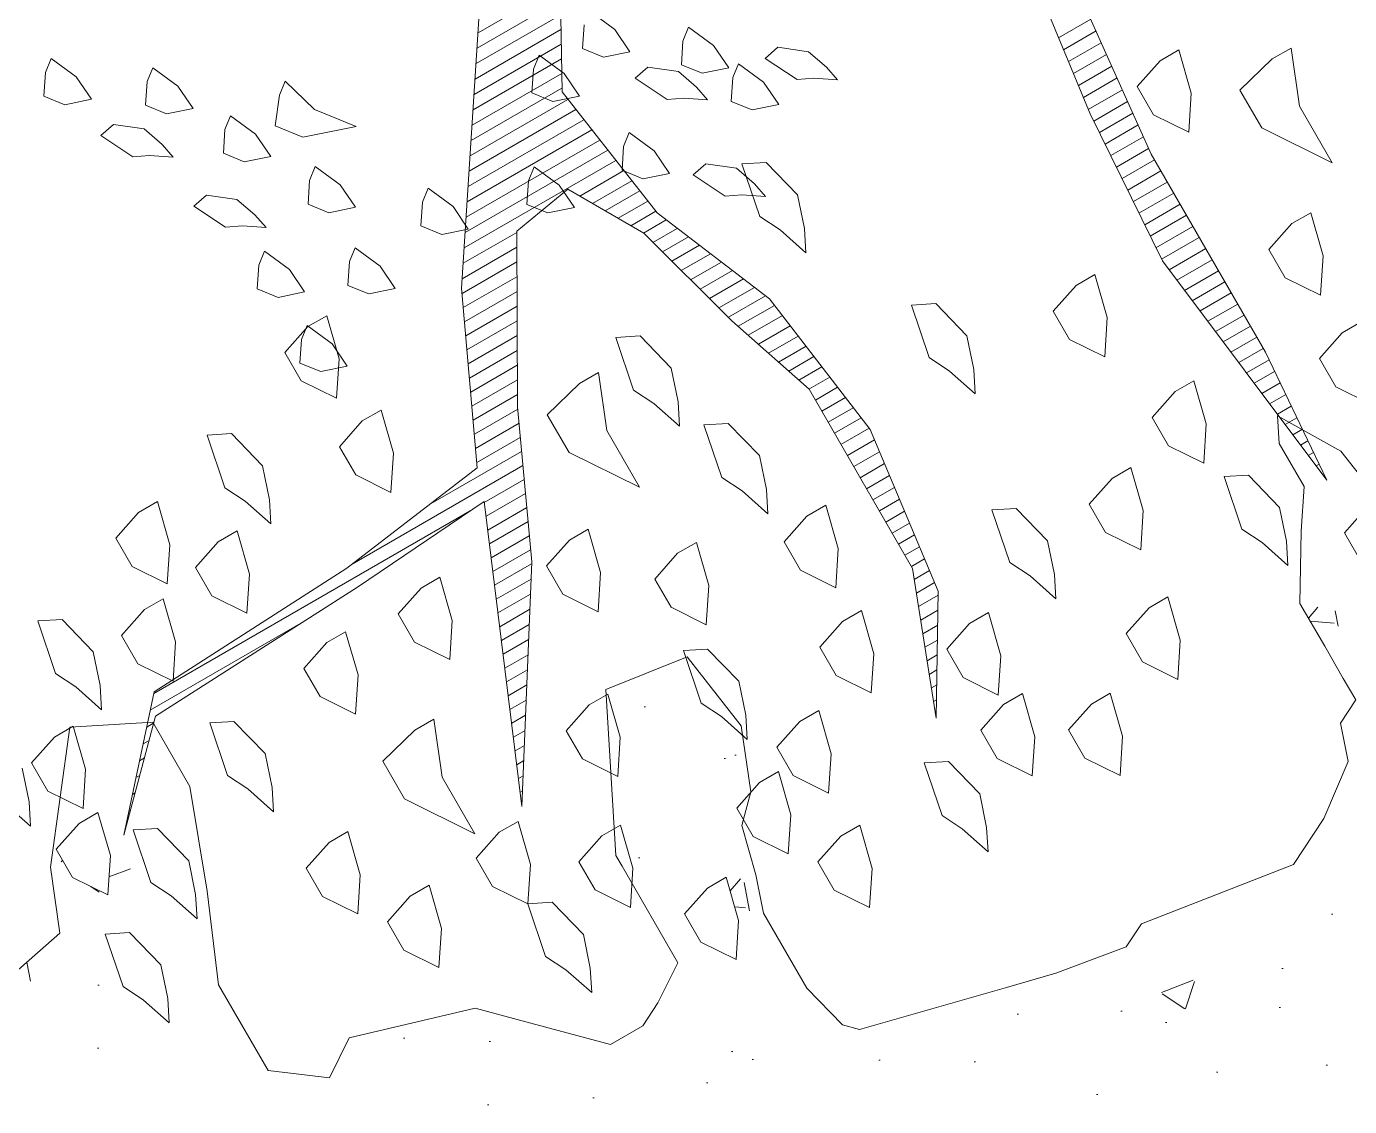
# Model space of a CAD drawing. Header units: metres. Extents: x 12093 to 20303, y 514 to 1412.
# Drawn here: x 19684.485 to 19685.965, y 707.675 to 708.883 of the extents above; entities that cross this region are included whole.
import ezdxf

# ---------------------------------------------------------------- set-up
doc = ezdxf.new("R2010")
doc.units = ezdxf.units.M
for name, color, linetype, lineweight in [('ARBOLES', 52, 'Continuous', 13), ('grass', 64, 'Continuous', 13), ('MANZANAS-ORIGINALES', 147, 'Continuous', 9)]:
    doc.layers.add(name, color=color, linetype=linetype, lineweight=lineweight)
doc.layers.add('desnivel', color=9, linetype='Continuous')

# ---------------------------------------------------------------- blocks, each defined once
blk = doc.blocks.new('ghgfghgh')
at = {"layer": 'ARBOLES', "lineweight": 20}
for p, q in [((20001.78367, 663.41061), (20001.78628, 663.25253)), ((20002.11029, 663.41301), (20002.20167, 663.20867)), ((20002.15869, 663.23705), (20002.09035, 663.40149)), ((20001.71547, 663.11414), (20001.73329, 663.39038)), ((20001.72707, 663.29403), (20001.78504, 663.32749)), ((20001.72637, 663.2832), (20001.78521, 663.31717)), ((20001.72568, 663.27237), (20001.78538, 663.30684)), ((20001.72498, 663.26154), (20001.78555, 663.29651)), ((20002.13644, 663.2906), (20002.15917, 663.30372)), ((20002.13993, 663.28219), (20002.16287, 663.29544)), ((20002.14343, 663.27379), (20002.16658, 663.28715)), ((20001.72428, 663.25071), (20001.78572, 663.28619)), ((20002.14692, 663.26538), (20002.17028, 663.27887)), ((20001.72358, 663.23989), (20001.78589, 663.27586)), ((20002.15041, 663.25697), (20002.17399, 663.27058)), ((20001.72288, 663.22906), (20001.78606, 663.26554)), ((20002.15391, 663.24856), (20002.17769, 663.2623)), ((20001.72219, 663.21823), (20001.78623, 663.25521)), ((20001.78628, 663.25253), (20001.85332, 663.16713)), ((20002.1574, 663.24016), (20002.1814, 663.25401)), ((20001.72149, 663.2074), (20001.79045, 663.24722)), ((20002.16121, 663.23193), (20002.1851, 663.24572)), ((20001.72009, 663.18575), (20001.80171, 663.23287)), ((20001.72079, 663.19657), (20001.79608, 663.24004)), ((20002.20963, 663.13347), (20002.15869, 663.23705)), ((20002.1652, 663.22381), (20002.18881, 663.23744)), ((20001.71939, 663.17492), (20001.80734, 663.2257)), ((20002.1692, 663.21569), (20002.19251, 663.22915)), ((20001.71869, 663.16409), (20001.81297, 663.21852)), ((20002.17319, 663.20757), (20002.19622, 663.22087)), ((20002.17718, 663.19945), (20002.19993, 663.21258)), ((20001.7173, 663.14243), (20001.82424, 663.20418)), ((20001.718, 663.15326), (20001.81861, 663.21135)), ((20002.18118, 663.19133), (20002.20406, 663.20454)), ((20002.20167, 663.20867), (20002.28229, 663.06904)), ((20001.79882, 663.17907), (20001.82987, 663.197)), ((20002.18517, 663.18321), (20002.20857, 663.19672)), ((20001.8078, 663.17383), (20001.8355, 663.18983)), ((20002.18916, 663.17509), (20002.21309, 663.1889)), ((20001.79039, 663.18399), (20001.75434, 663.15431)), ((20001.84386, 663.1528), (20001.79039, 663.18399)), ((20001.81678, 663.1686), (20001.84113, 663.18265)), ((20001.82576, 663.16336), (20001.84676, 663.17548)), ((20002.19315, 663.16697), (20002.2176, 663.18109)), ((20001.83474, 663.15812), (20001.85239, 663.16831)), ((20001.85332, 663.16713), (20001.93263, 663.10653)), ((20002.19715, 663.15885), (20002.22211, 663.17327)), ((20001.84372, 663.15288), (20001.85981, 663.16217)), ((20001.85041, 663.14631), (20001.86758, 663.15623)), ((20002.20114, 663.15073), (20002.22663, 663.16545)), ((20002.20513, 663.14261), (20002.23114, 663.15763)), ((20001.7166, 663.13161), (20001.75434, 663.1534)), ((20001.75434, 663.15431), (20001.75489, 663.03051)), ((20001.90603, 663.09118), (20001.84386, 663.1528)), ((20001.85705, 663.13972), (20001.87536, 663.15029)), ((20002.20913, 663.13449), (20002.23566, 663.14981)), ((20001.7159, 663.12078), (20001.75439, 663.143)), ((20001.8637, 663.13314), (20001.88313, 663.14435)), ((20001.87035, 663.12655), (20001.8909, 663.13841)), ((20002.2144, 663.12711), (20002.24017, 663.14199)), ((20001.71581, 663.1103), (20001.75443, 663.1326)), ((20001.87699, 663.11996), (20001.89867, 663.13248)), ((20002.32555, 662.97876), (20002.20963, 663.13347)), ((20002.21985, 663.11983), (20002.24468, 663.13417)), ((20001.71667, 663.10037), (20001.75448, 663.1222)), ((20001.88364, 663.11337), (20001.90644, 663.12654)), ((20001.89029, 663.10679), (20001.91421, 663.1206)), ((20002.2253, 663.11256), (20002.2492, 663.12636)), ((20001.72651, 662.98753), (20001.71547, 663.11414)), ((20001.71754, 663.09045), (20001.75453, 663.1118)), ((20001.89693, 663.1002), (20001.92199, 663.11466)), ((20002.23075, 663.10528), (20002.25371, 663.11854)), ((20002.2362, 663.098), (20002.25823, 663.11072)), ((20001.7184, 663.08052), (20001.75457, 663.10141)), ((20001.90358, 663.09361), (20001.92976, 663.10872)), ((20001.91052, 663.08719), (20001.93613, 663.10198)), ((20001.93263, 663.10653), (20002.00351, 663.01447)), ((20002.24166, 663.09073), (20002.26274, 663.1029)), ((20001.71927, 663.0706), (20001.75462, 663.09101)), ((20001.96053, 663.04285), (20001.90603, 663.09118)), ((20001.91764, 663.08088), (20001.94169, 663.09476)), ((20002.24711, 663.08345), (20002.26726, 663.09508)), ((20001.92476, 663.07457), (20001.94725, 663.08755)), ((20002.25256, 663.07617), (20002.27177, 663.08726)), ((20001.72013, 663.06067), (20001.75467, 663.08061)), ((20001.93188, 663.06825), (20001.9528, 663.08033)), ((20001.939, 663.06194), (20001.95836, 663.07311)), ((20002.25801, 663.0689), (20002.27628, 663.07944)), ((20001.721, 663.05075), (20001.75471, 663.07021)), ((20001.94612, 663.05562), (20001.96392, 663.0659)), ((20002.26347, 663.06162), (20002.2808, 663.07162)), ((20002.26892, 663.05434), (20002.28491, 663.06357)), ((20002.28229, 663.06904), (20002.32555, 662.97876)), ((20001.72187, 663.04082), (20001.75476, 663.05981)), ((20001.95325, 663.04931), (20001.96947, 663.05868)), ((20002.27437, 663.04706), (20002.28882, 663.05541)), ((20001.72273, 663.0309), (20001.75481, 663.04942)), ((20001.96037, 663.043), (20001.97503, 663.05146)), ((20001.96494, 663.03521), (20001.98059, 663.04425)), ((20002.27982, 663.03979), (20002.29273, 663.04724)), ((20001.7236, 663.02097), (20001.75485, 663.03902)), ((20002.03347, 662.91652), (20001.96053, 663.04285)), ((20001.96945, 663.02739), (20001.98614, 663.03703)), ((20002.28528, 663.03251), (20002.29665, 663.03908)), ((20001.72446, 663.01105), (20001.75505, 663.02871)), ((20001.75489, 663.03051), (20001.7649, 662.92104)), ((20001.97397, 663.01958), (20001.9917, 663.02981)), ((20002.29073, 663.02523), (20002.30056, 663.03091)), ((20001.72533, 663.00112), (20001.75596, 663.01881)), ((20001.97848, 663.01176), (20001.99726, 663.0226)), ((20002.29618, 663.01796), (20002.30447, 663.02274)), ((20001.72619, 662.9912), (20001.75687, 663.00891)), ((20001.983, 663.00394), (20002.00281, 663.01538)), ((20001.98751, 662.99612), (20002.0066, 663.00714)), ((20002.00351, 663.01447), (20002.05163, 662.90041)), ((20002.30163, 663.01068), (20002.30839, 663.01458)), ((20001.69239, 662.96126), (20001.75777, 662.999)), ((20001.99202, 662.9883), (20002.01014, 662.99876)), ((20002.30708, 663.0034), (20002.3123, 663.00641)), ((20002.31254, 662.99613), (20002.31621, 662.99825)), ((20001.63826, 662.91958), (20001.75868, 662.9891)), ((20001.99654, 662.98048), (20002.01368, 662.99038)), ((20002.31799, 662.98885), (20002.32012, 662.99008)), ((20001.63446, 662.91665), (20001.72651, 662.98753)), ((20001.73148, 662.96297), (20001.75958, 662.9792)), ((20002.00105, 662.97266), (20002.01721, 662.98199)), ((20002.32344, 662.98157), (20002.32404, 662.98191)), ((20002.00557, 662.96484), (20002.02075, 662.97361)), ((20001.73138, 662.96374), (20001.64213, 662.90335)), ((20001.75805, 662.74864), (20001.73138, 662.96374)), ((20001.73268, 662.95324), (20001.76049, 662.9693)), ((20002.01008, 662.95703), (20002.02429, 662.96523)), ((20001.49847, 662.82844), (20001.72307, 662.95812)), ((20001.73389, 662.94351), (20001.76139, 662.95939)), ((20002.0146, 662.94921), (20002.02782, 662.95684)), ((20001.73509, 662.93379), (20001.7623, 662.94949)), ((20002.01911, 662.94139), (20002.03136, 662.94846)), ((20001.7363, 662.92406), (20001.7632, 662.93959)), ((20002.02362, 662.93357), (20002.0349, 662.94008)), ((20001.73751, 662.91433), (20001.76411, 662.92969)), ((20002.02814, 662.92575), (20002.03843, 662.9317)), ((20002.03265, 662.91793), (20002.04197, 662.92331)), ((20001.49867, 662.82939), (20001.63446, 662.91665)), ((20001.73871, 662.9046), (20001.76485, 662.91969)), ((20001.7649, 662.92104), (20001.75805, 662.74864)), ((20002.05013, 662.81089), (20002.03347, 662.91652)), ((20002.0347, 662.90869), (20002.04551, 662.91493)), ((20001.73992, 662.89487), (20001.76442, 662.90902)), ((20002.03621, 662.89914), (20002.04904, 662.90655)), ((20001.64213, 662.90335), (20001.4997, 662.81225)), ((20001.74113, 662.88514), (20001.764, 662.89835)), ((20002.03772, 662.88958), (20002.05159, 662.89759)), ((20002.05163, 662.90041), (20002.05013, 662.81089)), ((20001.74233, 662.87542), (20001.76358, 662.88768)), ((20002.03922, 662.88003), (20002.05141, 662.88706)), ((20001.49594, 662.81656), (20001.60381, 662.87884)), ((20001.74354, 662.86569), (20001.76315, 662.87701)), ((20002.04073, 662.87047), (20002.05123, 662.87654)), ((20001.74474, 662.85596), (20001.76273, 662.86634)), ((20002.04224, 662.86092), (20002.05106, 662.86601)), ((20001.74595, 662.84623), (20001.7623, 662.85567)), ((20002.04374, 662.85136), (20002.05088, 662.85548)), ((20001.74716, 662.8365), (20001.76188, 662.845)), ((20002.04525, 662.84181), (20002.0507, 662.84495)), ((20001.74836, 662.82677), (20001.76146, 662.83433)), ((20002.04676, 662.83225), (20002.05052, 662.83443)), ((20001.47721, 662.72835), (20001.49867, 662.82939)), ((20001.74957, 662.81704), (20001.76103, 662.82366)), ((20002.04827, 662.8227), (20002.05035, 662.8239)), ((20001.4997, 662.81225), (20001.47721, 662.72835)), ((20001.75078, 662.80732), (20001.76061, 662.81299)), ((20001.75198, 662.79759), (20001.76018, 662.80232)), ((20001.4909, 662.7928), (20001.49514, 662.79525)), ((20001.75319, 662.78786), (20001.75976, 662.79165)), ((20001.48838, 662.78092), (20001.49184, 662.78292)), ((20001.7544, 662.77813), (20001.75934, 662.78098)), ((20001.48585, 662.76904), (20001.48853, 662.77058)), ((20001.7556, 662.7684), (20001.75891, 662.77031)), ((20001.75681, 662.75867), (20001.75849, 662.75964)), ((20001.75801, 662.74895), (20001.75807, 662.74898))]:
    blk.add_line(p, q, dxfattribs=at)
at = {"layer": 'desnivel', "lineweight": 20}
for p, q in [((20001.82048, 662.58092), (20001.79661, 662.58732)), ((20001.63627, 662.58552), (20001.62231, 662.55729)), ((20001.62231, 662.55729), (20001.57894, 662.56251))]:
    blk.add_line(p, q, dxfattribs=at)
at = {"layer": 'grass'}
for p, q in [((20001.82345, 663.29657), (20001.80585, 663.30948)), ((20001.80184, 663.29968), (20001.80073, 663.28297)), ((20001.83415, 663.28075), (20001.82345, 663.29657)), ((20001.87557, 663.29814), (20001.87157, 663.28834)), ((20001.89317, 663.28522), (20001.87557, 663.29814)), ((20001.87157, 663.28834), (20001.87046, 663.27163)), ((20001.77022, 663.27829), (20001.76621, 663.26848)), ((20001.78782, 663.26537), (20001.77022, 663.27829)), ((20001.80073, 663.28297), (20001.81544, 663.27696)), ((20001.81544, 663.27696), (20001.83415, 663.28075)), ((20001.90387, 663.26941), (20001.89317, 663.28522)), ((20001.92949, 663.2761), (20001.93839, 663.2839)), ((20001.93839, 663.2839), (20001.96, 663.28079)), ((20001.96, 663.28079), (20001.9727, 663.26987)), ((20002.22134, 663.28209), (20002.20805, 663.27441)), ((20002.23005, 663.25165), (20002.22134, 663.28209)), ((20002.30038, 663.28339), (20002.28708, 663.27571)), ((20002.30628, 663.24247), (20002.30038, 663.28339)), ((20001.42606, 663.27597), (20001.42205, 663.26617)), ((20001.44366, 663.26305), (20001.42606, 663.27597)), ((20001.49779, 663.26953), (20001.49378, 663.25973)), ((20001.51539, 663.25661), (20001.49779, 663.26953)), ((20001.76621, 663.26848), (20001.7651, 663.25178)), ((20001.83794, 663.26204), (20001.84685, 663.26984)), ((20001.84685, 663.26984), (20001.86845, 663.26673)), ((20001.87046, 663.27163), (20001.88516, 663.26562)), ((20001.88516, 663.26562), (20001.90387, 663.26941)), ((20001.91078, 663.27231), (20001.90677, 663.26251)), ((20001.92838, 663.25939), (20001.91078, 663.27231)), ((20001.95199, 663.26118), (20001.92949, 663.2761)), ((20001.9727, 663.26987), (20001.9805, 663.26097)), ((20002.20805, 663.27441), (20002.19194, 663.25624)), ((20002.28708, 663.27571), (20002.26432, 663.25371)), ((20001.42205, 663.26617), (20001.42094, 663.24946)), ((20001.45436, 663.24724), (20001.44366, 663.26305)), ((20001.49378, 663.25973), (20001.49267, 663.24302)), ((20001.59112, 663.25997), (20001.58712, 663.25017)), ((20001.61162, 663.24015), (20001.59112, 663.25997)), ((20001.79851, 663.24956), (20001.78782, 663.26537)), ((20001.86044, 663.24712), (20001.83794, 663.26204)), ((20001.86845, 663.26673), (20001.88115, 663.25582)), ((20001.90677, 663.26251), (20001.90566, 663.2458)), ((20001.93907, 663.24358), (20001.92838, 663.25939)), ((20001.96379, 663.26208), (20001.95199, 663.26118)), ((20001.9805, 663.26097), (20001.96379, 663.26208)), ((20001.52609, 663.2408), (20001.51539, 663.25661)), ((20001.58712, 663.25017), (20001.58401, 663.22856)), ((20001.7651, 663.25178), (20001.7798, 663.24577)), ((20001.7798, 663.24577), (20001.79851, 663.24956)), ((20001.88115, 663.25582), (20001.88895, 663.24691)), ((20002.19194, 663.25624), (20002.20346, 663.2363)), ((20002.22827, 663.22403), (20002.23005, 663.25165)), ((20002.26432, 663.25371), (20002.27968, 663.22711)), ((20001.42094, 663.24946), (20001.43565, 663.24345)), ((20001.43565, 663.24345), (20001.45436, 663.24724)), ((20001.49267, 663.24302), (20001.50737, 663.23701)), ((20001.50737, 663.23701), (20001.52609, 663.2408)), ((20001.87225, 663.24802), (20001.86044, 663.24712)), ((20001.88895, 663.24691), (20001.87225, 663.24802)), ((20001.90566, 663.2458), (20001.92036, 663.23979)), ((20001.92036, 663.23979), (20001.93907, 663.24358)), ((20002.32931, 663.20257), (20002.30628, 663.24247)), ((20001.55259, 663.23568), (20001.54859, 663.22588)), ((20001.5702, 663.22277), (20001.55259, 663.23568)), ((20001.64103, 663.22813), (20001.61162, 663.24015)), ((20002.20346, 663.2363), (20002.22827, 663.22403)), ((20001.46105, 663.22163), (20001.46995, 663.22942)), ((20001.48355, 663.20671), (20001.46105, 663.22163)), ((20001.46995, 663.22942), (20001.49156, 663.22631)), ((20001.49156, 663.22631), (20001.50426, 663.2154)), ((20001.54859, 663.22588), (20001.54748, 663.20917)), ((20001.58089, 663.20696), (20001.5702, 663.22277)), ((20001.58401, 663.22856), (20001.60361, 663.22055)), ((20001.60361, 663.22055), (20001.64103, 663.22813)), ((20001.83372, 663.22373), (20001.82971, 663.21393)), ((20001.85132, 663.21081), (20001.83372, 663.22373)), ((20002.27968, 663.22711), (20002.32931, 663.20257)), ((20001.50426, 663.2154), (20001.51206, 663.20649)), ((20001.82971, 663.21393), (20001.8286, 663.19722)), ((20001.49535, 663.2076), (20001.48355, 663.20671)), ((20001.51206, 663.20649), (20001.49535, 663.2076)), ((20001.54748, 663.20917), (20001.56218, 663.20316)), ((20001.56218, 663.20316), (20001.58089, 663.20696)), ((20001.86201, 663.195), (20001.85132, 663.21081)), ((20001.6123, 663.19984), (20001.6083, 663.19003)), ((20001.6299, 663.18692), (20001.6123, 663.19984)), ((20001.76667, 663.19965), (20001.76267, 663.18985)), ((20001.78427, 663.18674), (20001.76667, 663.19965)), ((20001.8286, 663.19722), (20001.8433, 663.19121)), ((20001.8433, 663.19121), (20001.86201, 663.195)), ((20001.87872, 663.19389), (20001.88763, 663.20169)), ((20001.90122, 663.17897), (20001.87872, 663.19389)), ((20001.88763, 663.20169), (20001.90924, 663.19858)), ((20001.90924, 663.19858), (20001.92194, 663.18767)), ((20001.91316, 663.20167), (20001.9303, 663.2027)), ((20001.92571, 663.16459), (20001.91316, 663.20167)), ((20001.9303, 663.2027), (20001.9523, 663.17995)), ((20001.6083, 663.19003), (20001.60719, 663.17333)), ((20001.6406, 663.17111), (20001.6299, 663.18692)), ((20001.69183, 663.18449), (20001.68782, 663.17468)), ((20001.70943, 663.17157), (20001.69183, 663.18449)), ((20001.76267, 663.18985), (20001.76156, 663.17314)), ((20001.79497, 663.17093), (20001.78427, 663.18674)), ((20001.92194, 663.18767), (20001.92974, 663.17876)), ((20001.52655, 663.17197), (20001.53546, 663.17977)), ((20001.53546, 663.17977), (20001.55707, 663.17666)), ((20001.55707, 663.17666), (20001.56977, 663.16574)), ((20001.91303, 663.17987), (20001.90122, 663.17897)), ((20001.92974, 663.17876), (20001.91303, 663.17987)), ((20001.9523, 663.17995), (20001.95717, 663.15616)), ((20001.54905, 663.15705), (20001.52655, 663.17197)), ((20001.56977, 663.16574), (20001.57757, 663.15684)), ((20001.60719, 663.17333), (20001.62189, 663.16732)), ((20001.62189, 663.16732), (20001.6406, 663.17111)), ((20001.68782, 663.17468), (20001.68672, 663.15798)), ((20001.72013, 663.15576), (20001.70943, 663.17157)), ((20001.76156, 663.17314), (20001.77626, 663.16713)), ((20001.77626, 663.16713), (20001.79497, 663.17093)), ((20002.31423, 663.16727), (20002.30093, 663.15959)), ((20002.32294, 663.13683), (20002.31423, 663.16727)), ((20001.56086, 663.15794), (20001.54905, 663.15705)), ((20001.57757, 663.15684), (20001.56086, 663.15794)), ((20001.68672, 663.15798), (20001.70142, 663.15197)), ((20001.94003, 663.15513), (20001.92571, 663.16459)), ((20002.30093, 663.15959), (20002.28482, 663.14143)), ((20001.70142, 663.15197), (20001.72013, 663.15576)), ((20001.9582, 663.13902), (20001.94003, 663.15513)), ((20001.95717, 663.15616), (20001.9582, 663.13902)), ((20001.57646, 663.14013), (20001.57245, 663.13033)), ((20001.59406, 663.12721), (20001.57646, 663.14013)), ((20001.64039, 663.1426), (20001.63638, 663.13279)), ((20001.65799, 663.12968), (20001.64039, 663.1426)), ((20002.28482, 663.14143), (20002.29634, 663.12148)), ((20001.57245, 663.13033), (20001.57134, 663.11362)), ((20001.63638, 663.13279), (20001.63527, 663.11609)), ((20001.66868, 663.11387), (20001.65799, 663.12968)), ((20002.32115, 663.10921), (20002.32294, 663.13683)), ((20001.60475, 663.1114), (20001.59406, 663.12721)), ((20002.16206, 663.12374), (20002.14876, 663.11606)), ((20002.17076, 663.0933), (20002.16206, 663.12374)), ((20002.29634, 663.12148), (20002.32115, 663.10921)), ((20001.57134, 663.11362), (20001.58604, 663.10761)), ((20001.58604, 663.10761), (20001.60475, 663.1114)), ((20001.63527, 663.11609), (20001.64997, 663.11008)), ((20001.64997, 663.11008), (20001.66868, 663.11387)), ((20002.14876, 663.11606), (20002.13265, 663.0979)), ((20002.03264, 663.10221), (20002.04978, 663.10324)), ((20002.04519, 663.06513), (20002.03264, 663.10221)), ((20002.04978, 663.10324), (20002.07178, 663.08048)), ((20001.62033, 663.09467), (20001.60703, 663.08699)), ((20001.62904, 663.06423), (20001.62033, 663.09467)), ((20002.13265, 663.0979), (20002.14417, 663.07795)), ((20002.16898, 663.06568), (20002.17076, 663.0933)), ((20001.60703, 663.08699), (20001.59092, 663.06882)), ((20001.60654, 663.08779), (20001.60254, 663.07799)), ((20001.62414, 663.07487), (20001.60654, 663.08779)), ((20002.33651, 663.08261), (20002.3204, 663.06445)), ((20002.34981, 663.09029), (20002.33651, 663.08261)), ((20001.60254, 663.07799), (20001.60143, 663.06128)), ((20001.63484, 663.05906), (20001.62414, 663.07487)), ((20001.82419, 663.07938), (20001.84133, 663.08041)), ((20001.83673, 663.0423), (20001.82419, 663.07938)), ((20001.84133, 663.08041), (20001.86333, 663.05765)), ((20002.07178, 663.08048), (20002.07665, 663.0567)), ((20002.14417, 663.07795), (20002.16898, 663.06568)), ((20001.59092, 663.06882), (20001.60244, 663.04888)), ((20001.62725, 663.03661), (20001.62904, 663.06423)), ((20002.05951, 663.05567), (20002.04519, 663.06513)), ((20002.3204, 663.06445), (20002.33192, 663.0445)), ((20001.60143, 663.06128), (20001.61613, 663.05527)), ((20001.61613, 663.05527), (20001.63484, 663.05906)), ((20001.81192, 663.05457), (20001.79862, 663.04689)), ((20001.81782, 663.01365), (20001.81192, 663.05457)), ((20001.86333, 663.05765), (20001.8682, 663.03387)), ((20002.07768, 663.03956), (20002.05951, 663.05567)), ((20002.07665, 663.0567), (20002.07768, 663.03956)), ((20001.60244, 663.04888), (20001.62725, 663.03661)), ((20001.79862, 663.04689), (20001.77587, 663.02489)), ((20002.23191, 663.04882), (20002.21861, 663.04114)), ((20002.24061, 663.01838), (20002.23191, 663.04882)), ((20002.33192, 663.0445), (20002.35673, 663.03223)), ((20001.85106, 663.03284), (20001.83673, 663.0423)), ((20002.21861, 663.04114), (20002.2025, 663.02297)), ((20001.65872, 663.02818), (20001.64542, 663.0205)), ((20001.66742, 662.99774), (20001.65872, 663.02818)), ((20001.86923, 663.01673), (20001.85106, 663.03284)), ((20001.8682, 663.03387), (20001.86923, 663.01673)), ((20001.64542, 663.0205), (20001.62931, 663.00233)), ((20001.77587, 663.02489), (20001.79122, 662.99829)), ((20001.88636, 663.01776), (20001.9035, 663.01879)), ((20001.89891, 662.98068), (20001.88636, 663.01776)), ((20001.9035, 663.01879), (20001.9255, 662.99603)), ((20002.2025, 663.02297), (20002.21402, 663.00303)), ((20002.23883, 662.99076), (20002.24061, 663.01838)), ((20002.29089, 663.02399), (20002.29206, 663.00449)), ((20002.33542, 662.99927), (20002.29089, 663.02399)), ((20001.53595, 663.01049), (20001.55309, 663.01152)), ((20001.5485, 662.97341), (20001.53595, 663.01049)), ((20001.55309, 663.01152), (20001.57509, 662.98876)), ((20001.84085, 662.97375), (20001.81782, 663.01365)), ((20001.62931, 663.00233), (20001.64083, 662.98239)), ((20001.66564, 662.97012), (20001.66742, 662.99774)), ((20001.79122, 662.99829), (20001.84085, 662.97375)), ((20002.21402, 663.00303), (20002.23883, 662.99076)), ((20002.29206, 663.00449), (20002.30953, 662.97423)), ((20002.37356, 662.95068), (20002.33542, 662.99927)), ((20001.57509, 662.98876), (20001.57996, 662.96497)), ((20001.9255, 662.99603), (20001.93037, 662.97225)), ((20001.64083, 662.98239), (20001.66564, 662.97012)), ((20001.91324, 662.97122), (20001.89891, 662.98068)), ((20002.17413, 662.97999), (20002.15802, 662.96183)), ((20002.18742, 662.98767), (20002.17413, 662.97999)), ((20002.19613, 662.95724), (20002.18742, 662.98767)), ((20002.25316, 662.9813), (20002.2703, 662.98233)), ((20002.26571, 662.94421), (20002.25316, 662.9813)), ((20002.2703, 662.98233), (20002.2923, 662.95957)), ((20001.56282, 662.96395), (20001.5485, 662.97341)), ((20001.9314, 662.95511), (20001.91324, 662.97122)), ((20001.93037, 662.97225), (20001.9314, 662.95511)), ((20002.30953, 662.97423), (20002.3075, 662.9428)), ((20001.50092, 662.96367), (20001.48763, 662.95599)), ((20001.50963, 662.93324), (20001.50092, 662.96367)), ((20001.58099, 662.94784), (20001.56282, 662.96395)), ((20001.57996, 662.96497), (20001.58099, 662.94784)), ((20001.97232, 662.961), (20001.95903, 662.95333)), ((20001.98103, 662.93057), (20001.97232, 662.961)), ((20002.15802, 662.96183), (20002.16953, 662.94188)), ((20001.48763, 662.95599), (20001.47152, 662.93783)), ((20001.95903, 662.95333), (20001.94292, 662.93516)), ((20002.08947, 662.95772), (20002.10661, 662.95874)), ((20002.10202, 662.92063), (20002.08947, 662.95772)), ((20002.10661, 662.95874), (20002.12861, 662.93599)), ((20002.19435, 662.92961), (20002.19613, 662.95724)), ((20002.2923, 662.95957), (20002.29717, 662.93578)), ((20002.3542, 662.95984), (20002.33809, 662.94168)), ((20001.5572, 662.94297), (20001.5439, 662.93529)), ((20001.56591, 662.91253), (20001.5572, 662.94297)), ((20001.80479, 662.94407), (20001.7915, 662.93639)), ((20001.8135, 662.91364), (20001.80479, 662.94407)), ((20002.16953, 662.94188), (20002.19435, 662.92961)), ((20002.28003, 662.93476), (20002.26571, 662.94421)), ((20002.3075, 662.9428), (20002.30665, 662.89188)), ((20002.33809, 662.94168), (20002.34961, 662.92173)), ((20001.47152, 662.93783), (20001.48304, 662.91788)), ((20001.50785, 662.90561), (20001.50963, 662.93324)), ((20001.5439, 662.93529), (20001.5278, 662.91713)), ((20001.7915, 662.93639), (20001.77539, 662.91823)), ((20001.88102, 662.93489), (20001.86772, 662.92721)), ((20001.88973, 662.90445), (20001.88102, 662.93489)), ((20001.94292, 662.93516), (20001.95443, 662.91521)), ((20002.12861, 662.93599), (20002.13348, 662.9122)), ((20002.2982, 662.91865), (20002.28003, 662.93476)), ((20002.29717, 662.93578), (20002.2982, 662.91865)), ((20001.86772, 662.92721), (20001.85161, 662.90904)), ((20001.97925, 662.90294), (20001.98103, 662.93057)), ((20001.48304, 662.91788), (20001.50785, 662.90561)), ((20001.5278, 662.91713), (20001.53931, 662.89718)), ((20001.77539, 662.91823), (20001.78691, 662.89828)), ((20001.81172, 662.88601), (20001.8135, 662.91364)), ((20001.95443, 662.91521), (20001.97925, 662.90294)), ((20002.11634, 662.91117), (20002.10202, 662.92063)), ((20001.56413, 662.88491), (20001.56591, 662.91253)), ((20001.70019, 662.91027), (20001.6869, 662.9026)), ((20001.7089, 662.87984), (20001.70019, 662.91027)), ((20001.85161, 662.90904), (20001.86313, 662.8891)), ((20001.88794, 662.87683), (20001.88973, 662.90445)), ((20002.13451, 662.89506), (20002.11634, 662.91117)), ((20002.13348, 662.9122), (20002.13451, 662.89506)), ((20001.50504, 662.89512), (20001.49174, 662.88745)), ((20001.51375, 662.86469), (20001.50504, 662.89512)), ((20001.53931, 662.89718), (20001.56413, 662.88491)), ((20001.6869, 662.9026), (20001.67079, 662.88443)), ((20001.78691, 662.89828), (20001.81172, 662.88601)), ((20002.21354, 662.89637), (20002.20024, 662.88869)), ((20002.22225, 662.86593), (20002.21354, 662.89637)), ((20001.49174, 662.88745), (20001.47563, 662.86928)), ((20001.86313, 662.8891), (20001.88794, 662.87683)), ((20001.99741, 662.88684), (20001.98412, 662.87916)), ((20002.00612, 662.8564), (20001.99741, 662.88684)), ((20002.20024, 662.88869), (20002.18414, 662.87052)), ((20002.30665, 662.89188), (20002.32412, 662.86162)), ((20001.41655, 662.87949), (20001.43368, 662.88052)), ((20001.42909, 662.84241), (20001.41655, 662.87949)), ((20001.43368, 662.88052), (20001.45569, 662.85776)), ((20001.67079, 662.88443), (20001.6823, 662.86448)), ((20001.70712, 662.85222), (20001.7089, 662.87984)), ((20001.98412, 662.87916), (20001.96801, 662.86099)), ((20002.07364, 662.87765), (20002.05753, 662.85949)), ((20002.08694, 662.88533), (20002.07364, 662.87765)), ((20002.09564, 662.85489), (20002.08694, 662.88533)), ((20001.47563, 662.86928), (20001.48715, 662.84933)), ((20001.6337, 662.87189), (20001.62041, 662.86421)), ((20001.64241, 662.84145), (20001.6337, 662.87189)), ((20002.18414, 662.87052), (20002.19565, 662.85058)), ((20001.45569, 662.85776), (20001.46055, 662.83398)), ((20001.51196, 662.83706), (20001.51375, 662.86469)), ((20001.62041, 662.86421), (20001.6043, 662.84604)), ((20001.6823, 662.86448), (20001.70712, 662.85222)), ((20001.87184, 662.85866), (20001.88897, 662.85969)), ((20001.88438, 662.82158), (20001.87184, 662.85866)), ((20001.88897, 662.85969), (20001.91098, 662.83693)), ((20001.96801, 662.86099), (20001.97952, 662.84105)), ((20002.05753, 662.85949), (20002.06905, 662.83954)), ((20002.22047, 662.83831), (20002.22225, 662.86593)), ((20002.32412, 662.86162), (20002.33722, 662.83892)), ((20001.48715, 662.84933), (20001.51196, 662.83706)), ((20001.87451, 662.8542), (20001.81719, 662.83119)), ((20001.91265, 662.80561), (20001.87451, 662.8542)), ((20002.00434, 662.82878), (20002.00612, 662.8564)), ((20002.09386, 662.82727), (20002.09564, 662.85489)), ((20002.19565, 662.85058), (20002.22047, 662.83831)), ((20001.44342, 662.83295), (20001.42909, 662.84241)), ((20001.6043, 662.84604), (20001.61581, 662.8261)), ((20001.64063, 662.81383), (20001.64241, 662.84145)), ((20001.97952, 662.84105), (20002.00434, 662.82878)), ((20002.06905, 662.83954), (20002.09386, 662.82727)), ((20001.46158, 662.81684), (20001.44342, 662.83295)), ((20001.46055, 662.83398), (20001.46158, 662.81684)), ((20001.81719, 662.83119), (20001.82304, 662.7337)), ((20001.91098, 662.83693), (20001.91585, 662.81315)), ((20002.33722, 662.83892), (20002.34596, 662.82379)), ((20001.61581, 662.8261), (20001.64063, 662.81383)), ((20001.81864, 662.82795), (20001.80535, 662.82027)), ((20001.82735, 662.79752), (20001.81864, 662.82795)), ((20001.89871, 662.81212), (20001.88438, 662.82158)), ((20002.0977, 662.82062), (20002.08159, 662.80245)), ((20002.111, 662.8283), (20002.0977, 662.82062)), ((20002.1197, 662.79786), (20002.111, 662.8283)), ((20002.1596, 662.8209), (20002.14349, 662.80273)), ((20002.1729, 662.82857), (20002.1596, 662.8209)), ((20002.1816, 662.79814), (20002.1729, 662.82857)), ((20002.34596, 662.82379), (20002.33519, 662.80749)), ((20001.80535, 662.82027), (20001.78924, 662.80211)), ((20001.91687, 662.79601), (20001.89871, 662.81212)), ((20001.91585, 662.81315), (20001.91687, 662.79601)), ((20001.96726, 662.81623), (20001.95396, 662.80855)), ((20001.97596, 662.7858), (20001.96726, 662.81623)), ((20002.04977, 662.81314), (20002.05017, 662.81337)), ((20001.43918, 662.80459), (20001.42554, 662.70593)), ((20001.44164, 662.80532), (20001.42834, 662.79765)), ((20001.49767, 662.8081), (20001.43918, 662.80459)), ((20001.45034, 662.77489), (20001.44164, 662.80532)), ((20001.49342, 662.80468), (20001.49845, 662.80758)), ((20001.52388, 662.76271), (20001.49767, 662.8081)), ((20001.53781, 662.80766), (20001.55494, 662.80868)), ((20001.55035, 662.77057), (20001.53781, 662.80766)), ((20001.55494, 662.80868), (20001.57695, 662.78593)), ((20001.68258, 662.80259), (20001.65982, 662.78058)), ((20001.69588, 662.81026), (20001.68258, 662.80259)), ((20001.70177, 662.76934), (20001.69588, 662.81026)), ((20001.78924, 662.80211), (20001.80076, 662.78216)), ((20001.91936, 662.75905), (20001.91265, 662.80561)), ((20001.95396, 662.80855), (20001.93785, 662.79039)), ((20002.08159, 662.80245), (20002.09311, 662.78251)), ((20002.14349, 662.80273), (20002.15501, 662.78278)), ((20002.33519, 662.80749), (20002.34073, 662.78043)), ((20001.42834, 662.79765), (20001.41223, 662.77948)), ((20001.82557, 662.76989), (20001.82735, 662.79752)), ((20002.11792, 662.77024), (20002.1197, 662.79786)), ((20002.17982, 662.77051), (20002.1816, 662.79814)), ((20001.57695, 662.78593), (20001.58182, 662.76214)), ((20001.93785, 662.79039), (20001.94937, 662.77044)), ((20001.97418, 662.75817), (20001.97596, 662.7858)), ((20001.40558, 662.77564), (20001.41045, 662.75186)), ((20001.41223, 662.77948), (20001.42375, 662.75953)), ((20001.44856, 662.74726), (20001.45034, 662.77489)), ((20001.65982, 662.78058), (20001.67518, 662.75399)), ((20001.80076, 662.78216), (20001.82557, 662.76989)), ((20002.0417, 662.77942), (20002.05884, 662.78045)), ((20002.05424, 662.74234), (20002.0417, 662.77942)), ((20002.05884, 662.78045), (20002.08084, 662.75769)), ((20002.09311, 662.78251), (20002.11792, 662.77024)), ((20002.15501, 662.78278), (20002.17982, 662.77051)), ((20002.34073, 662.78043), (20002.32358, 662.74026)), ((20001.56468, 662.76111), (20001.55035, 662.77057)), ((20001.72481, 662.72945), (20001.70177, 662.76934)), ((20001.92558, 662.76557), (20001.90947, 662.74741)), ((20001.93888, 662.77325), (20001.92558, 662.76557)), ((20001.94758, 662.74282), (20001.93888, 662.77325)), ((20001.94937, 662.77044), (20001.97418, 662.75817)), ((20001.42375, 662.75953), (20001.44856, 662.74726)), ((20001.48333, 662.75716), (20001.48523, 662.75825)), ((20001.53612, 662.68909), (20001.52388, 662.76271)), ((20001.58285, 662.745), (20001.56468, 662.76111)), ((20001.58182, 662.76214), (20001.58285, 662.745)), ((20001.91297, 662.73519), (20001.91936, 662.75905)), ((20002.08084, 662.75769), (20002.08571, 662.73391)), ((20001.41148, 662.73472), (20001.39331, 662.75083)), ((20001.41045, 662.75186), (20001.41148, 662.73472)), ((20001.48081, 662.74528), (20001.48192, 662.74592)), ((20001.67518, 662.75399), (20001.72481, 662.72945)), ((20001.90947, 662.74741), (20001.92099, 662.72746)), ((20001.44575, 662.73678), (20001.42964, 662.71861)), ((20001.45905, 662.74445), (20001.44575, 662.73678)), ((20001.46776, 662.71402), (20001.45905, 662.74445)), ((20001.75524, 662.73815), (20001.74194, 662.73047)), ((20001.76395, 662.70772), (20001.75524, 662.73815)), ((20001.9458, 662.71519), (20001.94758, 662.74282)), ((20002.06857, 662.73288), (20002.05424, 662.74234)), ((20002.32358, 662.74026), (20002.30205, 662.70766)), ((20001.47829, 662.73339), (20001.47862, 662.73359)), ((20001.48386, 662.73218), (20001.501, 662.73321)), ((20001.49641, 662.6951), (20001.48386, 662.73218)), ((20001.501, 662.73321), (20001.523, 662.71046)), ((20001.63528, 662.73095), (20001.62199, 662.72328)), ((20001.64399, 662.70052), (20001.63528, 662.73095)), ((20001.74194, 662.73047), (20001.72584, 662.71231)), ((20001.81433, 662.72794), (20001.79822, 662.70977)), ((20001.82763, 662.73562), (20001.81433, 662.72794)), ((20001.82304, 662.7337), (20001.82421, 662.71421)), ((20001.83633, 662.70518), (20001.82763, 662.73562)), ((20001.92287, 662.70056), (20001.91297, 662.73519)), ((20001.92099, 662.72746), (20001.9458, 662.71519)), ((20001.98289, 662.72774), (20001.96678, 662.70957)), ((20001.99618, 662.73541), (20001.98289, 662.72774)), ((20002.00489, 662.70498), (20001.99618, 662.73541)), ((20002.08674, 662.71677), (20002.06857, 662.73288)), ((20002.08571, 662.73391), (20002.08674, 662.71677)), ((20001.42964, 662.71861), (20001.44116, 662.69866)), ((20001.62199, 662.72328), (20001.60588, 662.70511)), ((20001.46597, 662.68639), (20001.46776, 662.71402)), ((20001.523, 662.71046), (20001.52787, 662.68667)), ((20001.72584, 662.71231), (20001.73735, 662.69236)), ((20001.79822, 662.70977), (20001.80974, 662.68983)), ((20001.82421, 662.71421), (20001.82858, 662.70664)), ((20001.96678, 662.70957), (20001.9783, 662.68962)), ((20001.42554, 662.70593), (20001.43224, 662.65937)), ((20001.60588, 662.70511), (20001.6174, 662.68516)), ((20001.64221, 662.67289), (20001.64399, 662.70052)), ((20001.76217, 662.68009), (20001.76395, 662.70772)), ((20001.82858, 662.70664), (20001.86789, 662.63856)), ((20001.83455, 662.67756), (20001.83633, 662.70518)), ((20001.92841, 662.6735), (20001.92287, 662.70056)), ((20002.00311, 662.67735), (20002.00489, 662.70498)), ((20002.30205, 662.70766), (20002.19498, 662.66602)), ((20001.44116, 662.69866), (20001.46597, 662.68639)), ((20001.51074, 662.68564), (20001.49641, 662.6951)), ((20001.69259, 662.69312), (20001.67929, 662.68544)), ((20001.7013, 662.66268), (20001.69259, 662.69312)), ((20001.73735, 662.69236), (20001.76217, 662.68009)), ((20001.80974, 662.68983), (20001.83455, 662.67756)), ((20001.88877, 662.69113), (20001.87266, 662.67297)), ((20001.90207, 662.69881), (20001.88877, 662.69113)), ((20001.91078, 662.66837), (20001.90207, 662.69881)), ((20001.5289, 662.66953), (20001.51074, 662.68564)), ((20001.52787, 662.68667), (20001.5289, 662.66953)), ((20001.544, 662.62303), (20001.53612, 662.68909)), ((20001.6174, 662.68516), (20001.64221, 662.67289)), ((20001.67929, 662.68544), (20001.66319, 662.66727)), ((20001.76217, 662.68009), (20001.7793, 662.68112)), ((20001.7793, 662.68112), (20001.80131, 662.65836)), ((20001.9783, 662.68962), (20002.00311, 662.67735)), ((20001.77471, 662.64301), (20001.76217, 662.68009)), ((20001.87266, 662.67297), (20001.88418, 662.65302)), ((20001.95898, 662.62054), (20001.92841, 662.6735)), ((20001.66319, 662.66727), (20001.6747, 662.64733)), ((20001.69952, 662.63506), (20001.7013, 662.66268)), ((20001.909, 662.64075), (20001.91078, 662.66837)), ((20002.19498, 662.66602), (20002.18421, 662.64972)), ((20001.43224, 662.65937), (20001.39879, 662.62997)), ((20001.46419, 662.65877), (20001.48133, 662.6598)), ((20001.47674, 662.62169), (20001.46419, 662.65877)), ((20001.48133, 662.6598), (20001.50333, 662.63704)), ((20001.80131, 662.65836), (20001.80618, 662.63458)), ((20001.88418, 662.65302), (20001.909, 662.64075)), ((20001.6747, 662.64733), (20001.69952, 662.63506)), ((20002.18421, 662.64972), (20002.13446, 662.63108)), ((20001.50333, 662.63704), (20001.5082, 662.61325)), ((20001.78904, 662.63355), (20001.77471, 662.64301)), ((20001.80618, 662.63458), (20001.8072, 662.61744)), ((20001.86789, 662.63856), (20001.85393, 662.61033)), ((20001.8072, 662.61744), (20001.78904, 662.63355)), ((20002.13446, 662.63108), (20002.09983, 662.62117)), ((20001.49107, 662.61223), (20001.47674, 662.62169)), ((20001.57894, 662.56251), (20001.544, 662.62303)), ((20001.98402, 662.59465), (20001.95898, 662.62054)), ((20002.09983, 662.62117), (20002.0652, 662.61126)), ((20001.50923, 662.59612), (20001.49107, 662.61223)), ((20001.5082, 662.61325), (20001.50923, 662.59612)), ((20001.72502, 662.6065), (20001.63627, 662.58552)), ((20001.76081, 662.59691), (20001.72502, 662.6065)), ((20001.85393, 662.61033), (20001.84317, 662.59403)), ((20002.0652, 662.61126), (20002.03058, 662.60136)), ((20001.79661, 662.58732), (20001.76081, 662.59691)), ((20002.03058, 662.60136), (20001.99595, 662.59145)), ((20001.84317, 662.59403), (20001.82048, 662.58092)), ((20001.99595, 662.59145), (20001.98402, 662.59465))]:
    blk.add_line(p, q, dxfattribs=at)

msp = doc.modelspace()

# ---------------------------------------------------------------- hatches: boundary and pattern name
at = {"layer": 'grass'}
h = msp.add_hatch(dxfattribs=at)
h.set_pattern_fill('AR-CONC', color=256, scale=0.002, style=0)
h.set_pattern_definition([(50, (0, 0), (0.364369338, -0.031878171), [0.0381, -0.4191]), (355, (0, 0), (-0.070485652, 0.382113286), [0.03048, -0.33528]), (100.451, (0.03036, -0.00266), (0.2938850033, 0.3502333756), [0.03238, -0.35618]), (46.1842, (0, 0.1016), (0.542158082, -0.084084656), [0.05715, -0.62865]), (96.6356, (0.0452, 0.0946), (0.474808469, 0.494851112), [0.04857, -0.53427]), (351.184, (0, 0.1016), (0.474809212, 0.494850236), [0.04572, -0.50292]), (21, (0.0508, 0.0762), (0.3032297597, -0.204531037), [0.0381, -0.4191]), (326, (0.0508, 0.0762), (0.123604057, 0.368375932), [0.03048, -0.33528]), (71.4514, (0.07607, 0.05916), (0.4268329815, 0.1638457154), [0.03238, -0.35618]), (37.5, (0, 0), (0.0061772065, 0.16911007775), [0, -0.331216, 0, -0.34036, 0, -0.33655]), (7.5, (0, 0), (0.133639325, 0.2003611496), [0, -0.194056, 0, -0.323596, 0, -0.12827]), (327.5, (-0.11328, 0), (0.2711811903, -0.011457488), [0, -0.127, 0, -0.39624, 0, -0.52578]), (317.5, (-0.16408, 0), (0.2962583628, 0.050852982), [0, -0.1651, 0, -0.263144, 0, -0.37338])])
h.paths.add_polyline_path([(19683.3488, 708.2955), (19683.3539, 708.3144), (19683.4157, 708.3181), (19683.4605, 708.296), (19683.4863, 708.2789), (19683.4842, 708.2936), (19683.4718, 708.3151), (19683.4798, 708.3242), (19683.4696, 708.3949), (19683.4669, 708.3967), (19683.447, 708.4555), (19683.4608, 708.4563), (19683.4544, 708.5004), (19683.4267, 708.5484), (19683.3422, 708.6116), (19683.3401, 708.6317), (19683.3224, 708.6226), (19683.3396, 708.6361), (19683.3279, 708.7473), (19683.309, 708.7801), (19683.2039, 708.7791), (19683.3027, 708.7909), (19683.3002, 708.7953), (19683.2557, 708.8493), (19683.2428, 708.8578), (19683.2411, 708.8629), (19683.1381, 708.9097), (19683.1141, 708.8959), (19683.068, 708.8373), (19682.9627, 708.9365), (19682.8801, 708.9687), (19682.846, 708.917), (19682.8204, 708.9462), (19682.7986, 708.9569), (19682.8218, 707.5882, -0.001535), (19684.6731, 707.3377), (19684.6637, 707.8964), (19684.6471, 707.911), (19684.6244, 707.926), (19684.6045, 707.9849), (19684.6317, 707.9865), (19684.6627, 707.9544), (19684.6612, 708.0451), (19684.6274, 708.1036), (19684.594, 707.9788), (19684.6207, 708.1049), (19684.5378, 708.0999), (19684.5513, 708.0526), (19684.5485, 708.0088), (19684.5228, 708.0215), (19684.512, 707.9432), (19684.5226, 707.8694), (19684.4696, 707.8228), (19684.467, 707.8223), (19684.4679, 707.8075), (19684.4537, 707.8201), (19684.3528, 707.8033), (19684.3685, 707.7484), (19684.236, 707.7839), (19684.1124, 707.7765), (19684.0436, 707.7848), (19683.9868, 707.8), (19683.9231, 707.8272), (19683.8733, 707.8304), (19683.7906, 707.8627), (19683.7251, 707.9208), (19683.6097, 707.9822), (19683.5889, 708.0182), (19683.3669, 708.098), (19683.3941, 708.1617), (19683.3544, 708.2027)])
h.paths.add_polyline_path([(19683.204, 708.4136), (19683.1857, 708.4453), (19683.2113, 708.4741), (19683.2324, 708.4862), (19683.2462, 708.438), (19683.2434, 708.3942)], flags=16)
h.paths.add_polyline_path([(19683.1809, 708.5268), (19683.1415, 708.5463), (19683.1232, 708.5779), (19683.1488, 708.6067), (19683.1699, 708.6189), (19683.1837, 708.5706)], flags=16)
h.paths.add_polyline_path([(19683.2867, 708.4895), (19683.2685, 708.5211), (19683.294, 708.55), (19683.3151, 708.5621), (19683.3289, 708.5139), (19683.3261, 708.47)], flags=16)
h.paths.add_polyline_path([(19683.0944, 708.6034), (19683.0551, 708.6229), (19683.0368, 708.6545), (19683.0623, 708.6833), (19683.0834, 708.6955), (19683.0972, 708.6473)], flags=16)
h.paths.add_polyline_path([(19683.2863, 708.5877), (19683.247, 708.6071), (19683.2287, 708.6388), (19683.2542, 708.6676), (19683.2753, 708.6798), (19683.2891, 708.6315)], flags=16)
h.paths.add_polyline_path([(19683.221, 708.6765), (19683.1922, 708.702), (19683.1694, 708.717), (19683.1495, 708.7759), (19683.1767, 708.7775), (19683.2116, 708.7414), (19683.2193, 708.7037)], flags=16)
h.paths.add_polyline_path([(19683.0968, 708.7454), (19683.068, 708.771), (19683.0453, 708.786), (19683.0254, 708.8448), (19683.0526, 708.8464), (19683.0875, 708.8103), (19683.0952, 708.7726)], flags=16)
h.paths.add_polyline_path([(19683.1812, 708.7941), (19683.1418, 708.8136), (19683.1236, 708.8452), (19683.1491, 708.874), (19683.1702, 708.8862), (19683.184, 708.8379)], flags=16)
h.paths.add_polyline_path([(19684.5185, 707.9633), (19684.5441, 707.9921), (19684.5652, 708.0043), (19684.579, 707.9561), (19684.5761, 707.9122), (19684.5368, 707.9317)], flags=16)
h.paths.add_polyline_path([(19684.5733, 707.8684), (19684.6005, 707.8701), (19684.6354, 707.834), (19684.6431, 707.7962), (19684.6447, 707.7691), (19684.6159, 707.7946), (19684.5932, 707.8096)], flags=16)
h = msp.add_hatch(dxfattribs=at)
h.set_pattern_fill('AR-CONC', color=256, scale=0.002, style=0)
h.set_pattern_definition([(50, (19136.99335, 73.14804), (0.36436934, -0.03187817), [0.0381, -0.4191]), (355, (19136.99335, 73.14804), (-0.07048565, 0.38211329), [0.03048, -0.33528]), (100.451, (19137.0237, 73.1454), (0.293885, 0.35023338), [0.03238, -0.35618]), (46.1842, (19136.99335, 73.24964), (0.54215808, -0.08408466), [0.05715, -0.62865]), (96.6356, (19137.03853, 73.24264), (0.47480847, 0.4948511), [0.04857, -0.53427]), (351.184, (19136.99335, 73.24964), (0.4748092, 0.49485024), [0.04572, -0.50292]), (21, (19137.04415, 73.22424), (0.30322976, -0.20453104), [0.0381, -0.4191]), (326, (19137.04415, 73.22424), (0.12360406, 0.36837593), [0.03048, -0.33528]), (71.4514, (19137.06942, 73.2072), (0.42683298, 0.16384572), [0.03238, -0.35618]), (37.5, (19136.99335, 73.14804), (0.006177207, 0.169110078), [0, -0.331216, 0, -0.34036, 0, -0.33655]), (7.5, (19136.99335, 73.14804), (0.133639325, 0.20036115), [0, -0.194056, 0, -0.323596, 0, -0.12827]), (327.5, (19136.88007, 73.14804), (0.27118119, -0.011457488), [0, -0.127, 0, -0.39624, 0, -0.52578]), (317.5, (19136.82927, 73.14804), (0.29625836, 0.05085298), [0, -0.1651, 0, -0.263144, 0, -0.37338])])
h.paths.add_polyline_path([(19686.6227, 708.0878), (19686.2252, 708.1716), (19686.2122, 708.157), (19686.1912, 708.1787), (19685.9094, 708.2381), (19685.9372, 708.1901), (19685.9579, 708.1541), (19685.9718, 708.1301), (19685.9547, 708.1043), (19685.9635, 708.0614), (19685.9363, 707.9977), (19685.9022, 707.946), (19685.7323, 707.8799), (19685.7153, 707.8541), (19685.6363, 707.8245), (19685.5814, 707.8088), (19685.5265, 707.7931), (19685.4716, 707.7774), (19685.4167, 707.7617), (19685.3978, 707.7667), (19685.358, 707.8078), (19685.3096, 707.8918), (19685.3008, 707.9347), (19685.2851, 707.9896), (19685.2869, 707.9963), (19685.2795, 708.009), (19685.2949, 708.0264), (19685.2952, 708.0275), (19685.2861, 708.0907), (19685.2625, 708.1116), (19685.2397, 708.1266), (19685.2224, 708.1777), (19685.1332, 708.1419), (19685.1335, 708.1356), (19685.1355, 708.1367), (19685.1493, 708.0885), (19685.1465, 708.0447), (19685.1388, 708.0485), (19685.1425, 707.9861), (19685.1497, 707.9903), (19685.1635, 707.942), (19685.1624, 707.925), (19685.2136, 707.8364), (19685.1914, 707.7916), (19685.1744, 707.7657), (19685.1384, 707.745), (19685.1005, 707.7551), (19685.0437, 707.7703), (19684.987, 707.7855), (19684.8462, 707.7523), (19684.8241, 707.7075), (19684.7553, 707.7158), (19684.6999, 707.8117), (19684.6874, 707.9165), (19684.668, 708.0333), (19684.6612, 708.0451), (19684.6627, 707.9544), (19684.6666, 707.9504), (19684.6743, 707.9127), (19684.6759, 707.8855), (19684.6637, 707.8964), (19684.6731, 707.3377, -0.001654), (19686.6666, 707.0549)])
h.paths.add_polyline_path([(19685.2788, 707.8398), (19685.2394, 707.8593), (19685.2211, 707.8909), (19685.2467, 707.9198), (19685.2678, 707.9319), (19685.2816, 707.8837)], flags=16)

# ---------------------------------------------------------------- linework, layer by layer
at = {"layer": 'MANZANAS-ORIGINALES'}
for centre, radius, start, end in [((19642.9403, 405.9341), 304.279, 76.754672, 83.883439), ((19642.9585, 406.0744), 303.9876, 76.751542, 83.884028)]:
    msp.add_arc(centre, radius, start, end, dxfattribs=at)

# ---------------------------------------------------------------- block references
at = {"layer": 'Defpoints', "lineweight": 20, "xscale": 1.586003757394792, "yscale": 1.586003757394792, "zscale": 1.586003757394792}
msp.add_blockref('ghgfghgh', (-12037.8241, -343.1109), dxfattribs=at)

doc.saveas('drawing.dxf')
